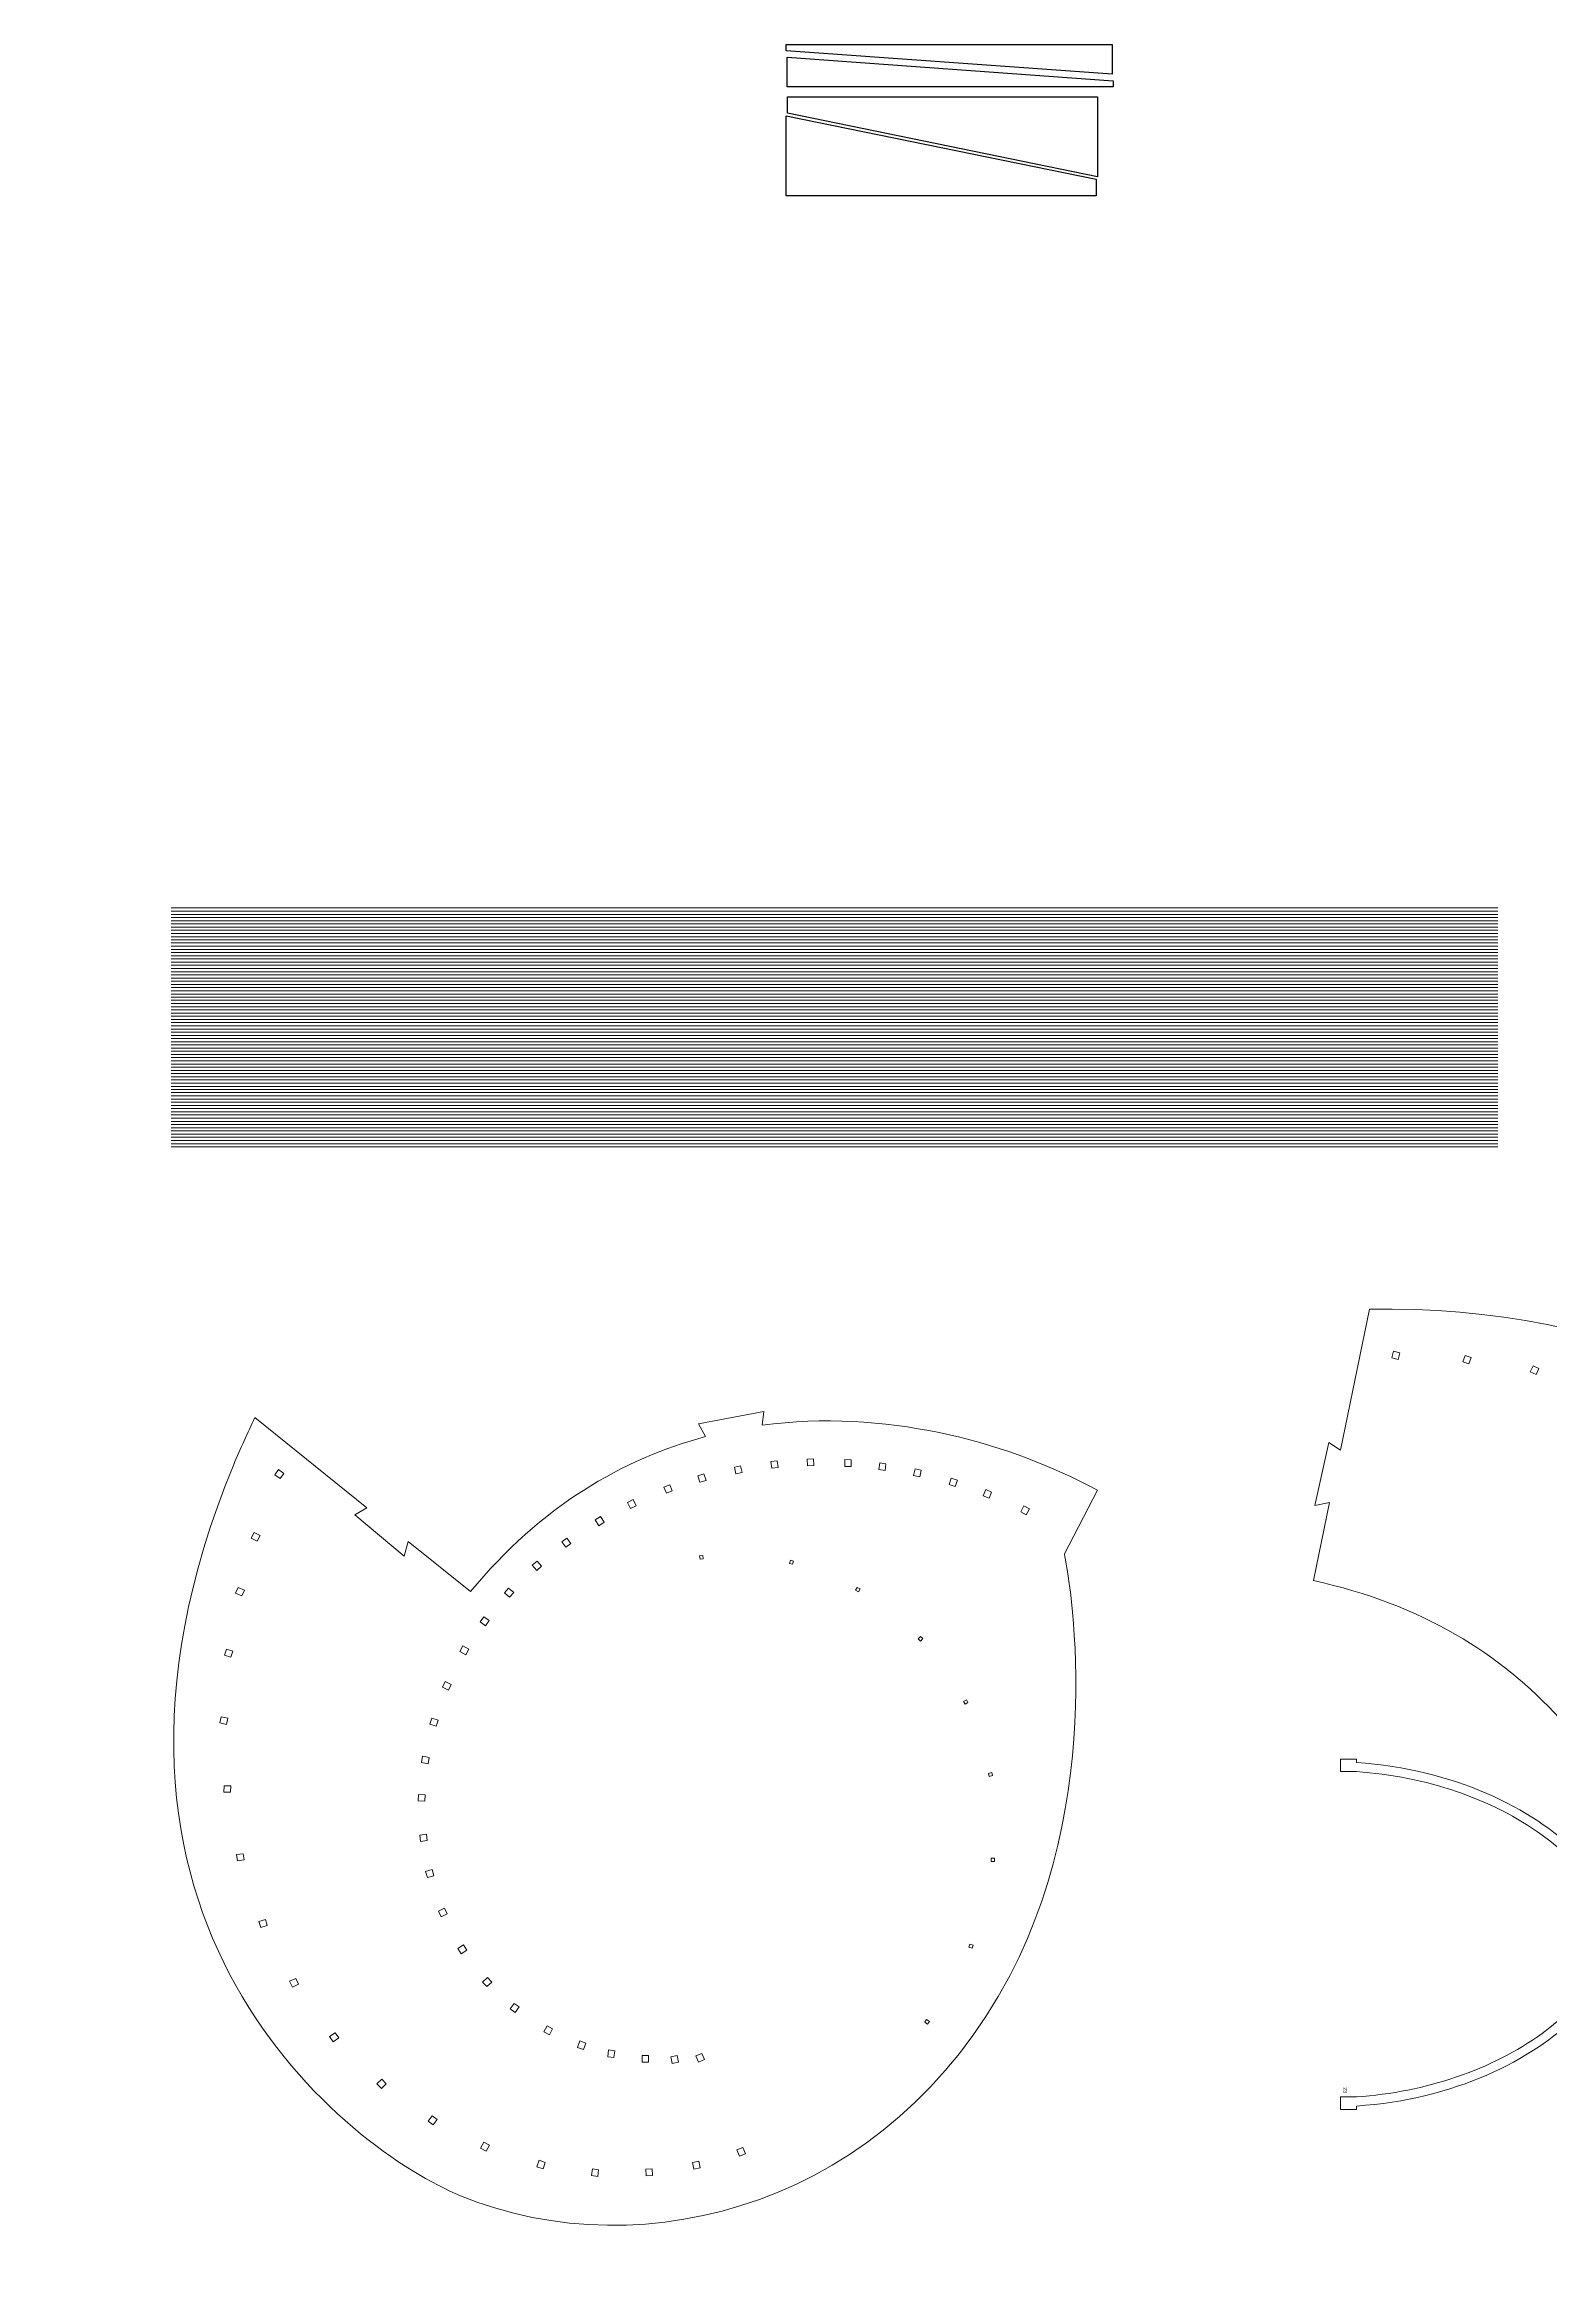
# Model space of a CAD drawing. Header units: inches. Extents: x -11188 to 11060, y -18103 to 6291.
# Drawn here: x -3652 to -2169, y -2838 to -644 of the extents above; entities that cross this region are included whole.
import ezdxf

# ---------------------------------------------------------------- set-up
doc = ezdxf.new("R2010")
doc.units = ezdxf.units.IN
doc.header["$MEASUREMENT"] = 0
doc.layers.add('PRINT', color=7, linetype='Continuous', lineweight=9)
doc.layers.add('SECT-ELEV_dwg', color=8, linetype='Continuous', lineweight=9)
doc.styles.add('Arial', font='arial.ttf', dxfattribs={"height": 0.303706})

# ---------------------------------------------------------------- blocks, each defined once
blk = doc.blocks.new('SECT-ELEV_dwg_block 138-315250-Level 1')
at = {"layer": 'PRINT', "flags": 128}
blk.add_lwpolyline([(58.77, -29.51), (59.28, -29.28), (59.5, -29.75), (58.99, -29.98)], close=True, dxfattribs=at)
blk = doc.blocks.new('SECT-ELEV_dwg_block 139-315251-Level 1')
at = {"layer": 'PRINT', "flags": 128}
blk.add_lwpolyline([(54.27, -24.99), (54.75, -24.71), (55.01, -25.16), (54.53, -25.44)], close=True, dxfattribs=at)
blk = doc.blocks.new('SECT-ELEV_dwg_block 140-315252-Level 1')
at = {"layer": 'PRINT', "flags": 128}
blk.add_lwpolyline([(49.6, -20.91), (50.06, -20.6), (50.36, -21.02), (49.9, -21.34)], close=True, dxfattribs=at)
blk = doc.blocks.new('SECT-ELEV_dwg_block 141-315253-Level 1')
at = {"layer": 'PRINT', "flags": 128}
blk.add_lwpolyline([(44.61, -17.16), (45.04, -16.8), (45.37, -17.2), (44.95, -17.56)], close=True, dxfattribs=at)
blk = doc.blocks.new('SECT-ELEV_dwg_block 142-315254-Level 1')
at = {"layer": 'PRINT', "flags": 128}
blk.add_lwpolyline([(39.31, -13.81), (39.7, -13.42), (40.07, -13.79), (39.68, -14.18)], close=True, dxfattribs=at)
blk = doc.blocks.new('SECT-ELEV_dwg_block 143-315255-Level 1')
at = {"layer": 'PRINT', "flags": 128}
blk.add_lwpolyline([(34.03, -11.04), (34.38, -10.62), (34.78, -10.95), (34.42, -11.38)], close=True, dxfattribs=at)
blk = doc.blocks.new('SECT-ELEV_dwg_block 144-315256-Level 1')
at = {"layer": 'PRINT', "flags": 128}
blk.add_lwpolyline([(29.06, -8.91), (29.38, -8.46), (29.81, -8.75), (29.49, -9.21)], close=True, dxfattribs=at)
blk = doc.blocks.new('SECT-ELEV_dwg_block 145-315257-Level 1')
at = {"layer": 'PRINT', "flags": 128}
blk.add_lwpolyline([(23.61, -7.09), (23.89, -6.61), (24.34, -6.87), (24.06, -7.35)], close=True, dxfattribs=at)
blk = doc.blocks.new('SECT-ELEV_dwg_block 146-315258-Level 1')
at = {"layer": 'PRINT', "flags": 128}
blk.add_lwpolyline([(18.26, -5.79), (18.49, -5.29), (18.97, -5.51), (18.73, -6.01)], close=True, dxfattribs=at)
blk = doc.blocks.new('SECT-ELEV_dwg_block 147-315259-Level 1')
at = {"layer": 'PRINT', "flags": 128}
blk.add_lwpolyline([(12.73, -4.96), (12.92, -4.43), (13.41, -4.61), (13.22, -5.13)], close=True, dxfattribs=at)
blk = doc.blocks.new('SECT-ELEV_dwg_block 148-315260-Level 1')
at = {"layer": 'PRINT', "flags": 128}
blk.add_lwpolyline([(6.89, -4.62), (7.04, -4.09), (7.54, -4.22), (7.4, -4.76)], close=True, dxfattribs=at)
blk = doc.blocks.new('SECT-ELEV_dwg_block 149-315261-Level 1')
at = {"layer": 'PRINT', "flags": 128}
blk.add_lwpolyline([(75.04, -52.79), (75.6, -52.74), (75.64, -53.26), (75.09, -53.3)], close=True, dxfattribs=at)
blk = doc.blocks.new('SECT-ELEV_dwg_block 150-315262-Level 1')
at = {"layer": 'PRINT', "flags": 128}
blk.add_lwpolyline([(71.21, -46.07), (71.76, -45.97), (71.85, -46.49), (71.3, -46.58)], close=True, dxfattribs=at)
blk = doc.blocks.new('SECT-ELEV_dwg_block 151-315263-Level 1')
at = {"layer": 'PRINT', "flags": 128}
blk.add_lwpolyline([(67.34, -40.14), (67.88, -40), (68.02, -40.5), (67.48, -40.64)], close=True, dxfattribs=at)
blk = doc.blocks.new('SECT-ELEV_dwg_block 152-315264-Level 1')
at = {"layer": 'PRINT', "flags": 128}
blk.add_lwpolyline([(63.21, -34.64), (63.73, -34.45), (63.91, -34.94), (63.39, -35.13)], close=True, dxfattribs=at)
blk = doc.blocks.new('SECT-ELEV_dwg_block 153-315265-Level 1')
at = {"layer": 'PRINT', "flags": 128}
blk.add_lwpolyline([(78.49, -60.55), (79.05, -60.55), (79.05, -60.03), (78.49, -60.03)], close=True, dxfattribs=at)
blk = doc.blocks.new('SECT-ELEV_dwg_block 137-315266-Level 1')
at = {"layer": 'PRINT'}
for points in [[(5.05, -0.65), (45.24, 0.32), (75.79, -34.94), (86.01, -64.81)], [(2.67, -12.22), (2.67, -12.22), (5.05, -0.65), (5.05, -0.65)], [(0.58, -16.76), (0.58, -16.76), (1.71, -11.59), (1.71, -11.59)], [(1.71, -11.59), (1.71, -11.59), (2.67, -12.22), (2.67, -12.22)], [(0.47, -22.93), (0.47, -22.93), (1.79, -16.5), (1.79, -16.5)], [(1.79, -16.5), (1.79, -16.5), (0.58, -16.76), (0.58, -16.76)], [(20.65, -34.22), (15.91, -29.02), (9.36, -24.85), (0.47, -22.93)], [(21.32, -33.24), (21.32, -33.24), (20.65, -34.22), (20.65, -34.22)], [(24.67, -37.52), (24.67, -37.52), (21.32, -33.24), (21.32, -33.24)], [(23.61, -37.92), (23.61, -37.92), (24.67, -37.52), (24.67, -37.52)], [(31.52, -63.8), (31.52, -56.17), (29.43, -46.22), (23.61, -37.92)], [(31.52, -64.81), (31.52, -64.81), (31.52, -63.8), (31.52, -63.8)], [(86.01, -64.81), (86.01, -64.81), (31.52, -64.81), (31.52, -64.81)]]:
    blk.add_open_spline(points, degree=3, dxfattribs=at)
for name in ['SECT-ELEV_dwg_block 148-315260-Level 1', 'SECT-ELEV_dwg_block 147-315259-Level 1', 'SECT-ELEV_dwg_block 146-315258-Level 1', 'SECT-ELEV_dwg_block 145-315257-Level 1', 'SECT-ELEV_dwg_block 144-315256-Level 1', 'SECT-ELEV_dwg_block 143-315255-Level 1', 'SECT-ELEV_dwg_block 142-315254-Level 1', 'SECT-ELEV_dwg_block 141-315253-Level 1', 'SECT-ELEV_dwg_block 140-315252-Level 1', 'SECT-ELEV_dwg_block 139-315251-Level 1', 'SECT-ELEV_dwg_block 138-315250-Level 1', 'SECT-ELEV_dwg_block 152-315264-Level 1', 'SECT-ELEV_dwg_block 151-315263-Level 1', 'SECT-ELEV_dwg_block 150-315262-Level 1', 'SECT-ELEV_dwg_block 149-315261-Level 1', 'SECT-ELEV_dwg_block 153-315265-Level 1']:
    blk.add_blockref(name, (0, 0))
blk = doc.blocks.new('SECT-ELEV_dwg_block 154-315267-Level 1')
at = {"layer": 'PRINT'}
for points in [[(55.07, -2.11), (55.07, -2.11), (55.07, -3.42), (55.07, -3.42)], [(56.1, -2.11), (56.1, -2.11), (55.07, -2.11), (55.07, -2.11)], [(55.07, -3.42), (55.07, -3.42), (55.35, -3.42), (55.35, -3.42)], [(55.35, -3.42), (56.3, -18.24), (66.02, -28.18), (71.05, -28.18)], [(56.1, -3.39), (56.1, -3.39), (56.1, -2.11), (56.1, -2.11)], [(56.1, -3.42), (56.1, -3.41), (56.1, -3.4), (56.1, -3.39)], [(58.2, -13.28), (57.03, -10.14), (56.32, -6.82), (56.1, -3.42)], [(71.05, -28.18), (76.07, -28.18), (85.79, -18.24), (86.75, -3.42)], [(85.99, -3.42), (85.77, -6.82), (85.06, -10.14), (83.89, -13.28)], [(86, -3.39), (86, -3.4), (86, -3.41), (85.99, -3.42)], [(86, -2.11), (86, -2.11), (86, -3.39), (86, -3.39)], [(87.02, -2.11), (87.02, -2.11), (86, -2.11), (86, -2.11)], [(86.75, -3.42), (86.75, -3.42), (87.02, -3.42), (87.02, -3.42)], [(87.02, -3.42), (87.02, -3.42), (87.02, -2.11), (87.02, -2.11)], [(62.27, -20.91), (60.61, -18.64), (59.24, -16.07), (58.2, -13.28)], [(83.89, -13.28), (82.85, -16.07), (81.48, -18.64), (79.82, -20.91)], [(67.04, -25.79), (65.4, -24.61), (63.75, -22.93), (62.27, -20.91)], [(79.82, -20.91), (78.34, -22.93), (76.69, -24.61), (75.05, -25.79)], [(71.05, -27.43), (69.95, -27.43), (68.53, -26.85), (67.04, -25.79)], [(75.05, -25.79), (73.56, -26.85), (72.14, -27.43), (71.05, -27.43)]]:
    blk.add_open_spline(points, degree=3, dxfattribs=at)
blk = doc.blocks.new('SECT-ELEV_dwg_block 155-315268-Level 1')
at = {"layer": 'PRINT'}
for points in [[(2.67, -37.58), (2.67, -37.58), (2.67, -38.61), (2.67, -38.61)], [(3.98, -37.58), (3.98, -37.58), (2.67, -37.58), (2.67, -37.58)], [(3.98, -37.86), (3.98, -37.86), (3.98, -37.58), (3.98, -37.58)], [(22.13, -45.29), (18.43, -41.63), (12.02, -38.39), (3.98, -37.86)], [(2.67, -38.61), (2.67, -38.61), (3.95, -38.61), (3.95, -38.61)], [(3.95, -38.61), (3.96, -38.61), (3.97, -38.61), (3.98, -38.61)], [(3.98, -38.61), (9.7, -39), (15.12, -40.85), (19.23, -43.82)], [(19.23, -43.82), (22.72, -46.35), (24.89, -49.47), (24.89, -51.97)], [(25.64, -51.97), (25.64, -49.93), (24.39, -47.53), (22.13, -45.29)], [(24.89, -51.97), (24.89, -54.46), (22.72, -57.58), (19.23, -60.11)], [(22.13, -58.64), (24.39, -56.4), (25.64, -54), (25.64, -51.97)], [(3.98, -66.07), (12.02, -65.54), (18.43, -62.3), (22.13, -58.64)], [(19.23, -60.11), (15.12, -63.08), (9.7, -64.93), (3.98, -65.32)], [(2.67, -65.32), (2.67, -65.32), (2.67, -66.35), (2.67, -66.35)], [(3.95, -65.32), (3.95, -65.32), (2.67, -65.32), (2.67, -65.32)], [(3.98, -65.32), (3.97, -65.32), (3.96, -65.32), (3.95, -65.32)], [(2.67, -66.35), (2.67, -66.35), (3.98, -66.35), (3.98, -66.35)], [(3.98, -66.35), (3.98, -66.35), (3.98, -66.07), (3.98, -66.07)]]:
    blk.add_open_spline(points, degree=3, dxfattribs=at)
blk = doc.blocks.new('SECT-ELEV_dwg_block 136-315269-Level 1')
for name in ['SECT-ELEV_dwg_block 137-315266-Level 1', 'SECT-ELEV_dwg_block 154-315267-Level 1', 'SECT-ELEV_dwg_block 155-315268-Level 1']:
    blk.add_blockref(name, (0, 0))
blk = doc.blocks.new('SECT-ELEV_dwg_block 158-315270-Level 1')
at = {"layer": 'PRINT', "flags": 128}
blk.add_lwpolyline([(31.6, -52.51), (31.87, -52.02), (31.41, -51.77), (31.14, -52.26)], close=True, dxfattribs=at)
blk = doc.blocks.new('SECT-ELEV_dwg_block 159-315271-Level 1')
at = {"layer": 'PRINT', "flags": 128}
blk.add_lwpolyline([(34.41, -53.72), (34.59, -53.19), (34.1, -53.02), (33.92, -53.55)], close=True, dxfattribs=at)
blk = doc.blocks.new('SECT-ELEV_dwg_block 160-315272-Level 1')
at = {"layer": 'PRINT', "flags": 128}
blk.add_lwpolyline([(36.9, -54.38), (36.98, -53.83), (36.46, -53.76), (36.39, -54.31)], close=True, dxfattribs=at)
blk = doc.blocks.new('SECT-ELEV_dwg_block 161-315273-Level 1')
at = {"layer": 'PRINT', "flags": 128}
blk.add_lwpolyline([(39.75, -54.75), (39.73, -54.2), (39.21, -54.22), (39.23, -54.77)], close=True, dxfattribs=at)
blk = doc.blocks.new('SECT-ELEV_dwg_block 162-315274-Level 1')
at = {"layer": 'PRINT', "flags": 128}
blk.add_lwpolyline([(42.2, -54.76), (42.09, -54.22), (41.58, -54.32), (41.69, -54.87)], close=True, dxfattribs=at)
blk = doc.blocks.new('SECT-ELEV_dwg_block 163-315275-Level 1')
at = {"layer": 'PRINT', "flags": 128}
blk.add_lwpolyline([(44.33, -54.55), (44.11, -54.04), (43.63, -54.24), (43.85, -54.75)], close=True, dxfattribs=at)
blk = doc.blocks.new('SECT-ELEV_dwg_block 164-315276-Level 1')
at = {"layer": 'PRINT', "flags": 128}
blk.add_lwpolyline([(30.76, -62.82), (30.58, -63.35), (31.08, -63.51), (31.25, -62.99)], close=True, dxfattribs=at)
blk = doc.blocks.new('SECT-ELEV_dwg_block 165-315277-Level 1')
at = {"layer": 'PRINT', "flags": 128}
blk.add_lwpolyline([(35.13, -63.52), (35.05, -64.07), (35.57, -64.14), (35.64, -63.59)], close=True, dxfattribs=at)
blk = doc.blocks.new('SECT-ELEV_dwg_block 166-315278-Level 1')
at = {"layer": 'PRINT', "flags": 128}
blk.add_lwpolyline([(39.52, -63.54), (39.54, -64.1), (40.06, -64.08), (40.04, -63.52)], close=True, dxfattribs=at)
blk = doc.blocks.new('SECT-ELEV_dwg_block 167-315279-Level 1')
at = {"layer": 'PRINT', "flags": 128}
blk.add_lwpolyline([(43.35, -63), (43.47, -63.55), (43.97, -63.44), (43.86, -62.9)], close=True, dxfattribs=at)
blk = doc.blocks.new('SECT-ELEV_dwg_block 168-315280-Level 1')
at = {"layer": 'PRINT', "flags": 128}
blk.add_lwpolyline([(47, -61.97), (47.21, -62.48), (47.69, -62.28), (47.48, -61.77)], close=True, dxfattribs=at)
blk = doc.blocks.new('SECT-ELEV_dwg_block 169-315281-Level 1')
at = {"layer": 'PRINT', "flags": 128}
blk.add_lwpolyline([(26.22, -61.32), (25.96, -61.81), (26.41, -62.06), (26.68, -61.57)], close=True, dxfattribs=at)
blk = doc.blocks.new('SECT-ELEV_dwg_block 170-315282-Level 1')
at = {"layer": 'PRINT', "flags": 128}
blk.add_lwpolyline([(28.79, -50.68), (29.12, -50.23), (28.7, -49.93), (28.38, -50.37)], close=True, dxfattribs=at)
blk = doc.blocks.new('SECT-ELEV_dwg_block 171-315283-Level 1')
at = {"layer": 'PRINT', "flags": 128}
blk.add_lwpolyline([(21.98, -59.16), (21.65, -59.6), (22.06, -59.91), (22.4, -59.47)], close=True, dxfattribs=at)
blk = doc.blocks.new('SECT-ELEV_dwg_block 172-315284-Level 1')
at = {"layer": 'PRINT', "flags": 128}
blk.add_lwpolyline([(26.47, -48.56), (26.88, -48.18), (26.52, -47.8), (26.11, -48.18)], close=True, dxfattribs=at)
blk = doc.blocks.new('SECT-ELEV_dwg_block 173-315285-Level 1')
at = {"layer": 'PRINT', "flags": 128}
blk.add_lwpolyline([(17.85, -56.16), (17.45, -56.54), (17.81, -56.92), (18.21, -56.54)], close=True, dxfattribs=at)
blk = doc.blocks.new('SECT-ELEV_dwg_block 174-315286-Level 1')
at = {"layer": 'PRINT', "flags": 128}
blk.add_lwpolyline([(14.02, -52.34), (13.56, -52.66), (13.86, -53.09), (14.32, -52.77)], close=True, dxfattribs=at)
blk = doc.blocks.new('SECT-ELEV_dwg_block 175-315287-Level 1')
at = {"layer": 'PRINT', "flags": 128}
blk.add_lwpolyline([(24.37, -45.87), (24.83, -45.56), (24.54, -45.12), (24.08, -45.44)], close=True, dxfattribs=at)
blk = doc.blocks.new('SECT-ELEV_dwg_block 176-315288-Level 1')
at = {"layer": 'PRINT', "flags": 128}
blk.add_lwpolyline([(10.78, -47.88), (10.28, -48.12), (10.51, -48.59), (11.01, -48.35)], close=True, dxfattribs=at)
blk = doc.blocks.new('SECT-ELEV_dwg_block 177-315289-Level 1')
at = {"layer": 'PRINT', "flags": 128}
blk.add_lwpolyline([(22.71, -42.82), (23.21, -42.58), (22.99, -42.11), (22.49, -42.35)], close=True, dxfattribs=at)
blk = doc.blocks.new('SECT-ELEV_dwg_block 178-315290-Level 1')
at = {"layer": 'PRINT', "flags": 128}
blk.add_lwpolyline([(21.59, -39.6), (22.12, -39.45), (21.98, -38.95), (21.44, -39.1)], close=True, dxfattribs=at)
blk = doc.blocks.new('SECT-ELEV_dwg_block 179-315291-Level 1')
at = {"layer": 'PRINT', "flags": 128}
blk.add_lwpolyline([(8.29, -43.04), (7.75, -43.2), (7.91, -43.7), (8.44, -43.54)], close=True, dxfattribs=at)
blk = doc.blocks.new('SECT-ELEV_dwg_block 180-315292-Level 1')
at = {"layer": 'PRINT', "flags": 128}
blk.add_lwpolyline([(21.02, -36.63), (21.57, -36.57), (21.51, -36.05), (20.96, -36.11)], close=True, dxfattribs=at)
blk = doc.blocks.new('SECT-ELEV_dwg_block 181-315293-Level 1')
at = {"layer": 'PRINT', "flags": 128}
blk.add_lwpolyline([(6.47, -37.65), (5.92, -37.72), (5.99, -38.24), (6.54, -38.16)], close=True, dxfattribs=at)
blk = doc.blocks.new('SECT-ELEV_dwg_block 182-315294-Level 1')
at = {"layer": 'PRINT', "flags": 128}
blk.add_lwpolyline([(20.84, -33.3), (21.39, -33.33), (21.41, -32.81), (20.86, -32.78)], close=True, dxfattribs=at)
blk = doc.blocks.new('SECT-ELEV_dwg_block 183-315295-Level 1')
at = {"layer": 'PRINT', "flags": 128}
blk.add_lwpolyline([(21.1, -30.15), (21.64, -30.26), (21.74, -29.75), (21.2, -29.64)], close=True, dxfattribs=at)
blk = doc.blocks.new('SECT-ELEV_dwg_block 184-315296-Level 1')
at = {"layer": 'PRINT', "flags": 128}
blk.add_lwpolyline([(21.78, -27), (22.3, -27.18), (22.47, -26.68), (21.94, -26.51)], close=True, dxfattribs=at)
blk = doc.blocks.new('SECT-ELEV_dwg_block 185-315297-Level 1')
at = {"layer": 'PRINT', "flags": 128}
blk.add_lwpolyline([(22.82, -23.98), (23.32, -24.21), (23.54, -23.74), (23.04, -23.51)], close=True, dxfattribs=at)
blk = doc.blocks.new('SECT-ELEV_dwg_block 186-315298-Level 1')
at = {"layer": 'PRINT', "flags": 128}
blk.add_lwpolyline([(5.46, -32.08), (4.9, -32.06), (4.88, -32.58), (5.43, -32.6)], close=True, dxfattribs=at)
blk = doc.blocks.new('SECT-ELEV_dwg_block 187-315299-Level 1')
at = {"layer": 'PRINT', "flags": 128}
blk.add_lwpolyline([(5.2, -26.52), (4.66, -26.4), (4.56, -26.91), (5.1, -27.02)], close=True, dxfattribs=at)
blk = doc.blocks.new('SECT-ELEV_dwg_block 188-315300-Level 1')
at = {"layer": 'PRINT', "flags": 128}
blk.add_lwpolyline([(5.62, -21.02), (5.1, -20.84), (4.94, -21.34), (5.46, -21.51)], close=True, dxfattribs=at)
blk = doc.blocks.new('SECT-ELEV_dwg_block 189-315301-Level 1')
at = {"layer": 'PRINT', "flags": 128}
blk.add_lwpolyline([(6.57, -16.01), (6.06, -15.79), (5.85, -16.26), (6.36, -16.48)], close=True, dxfattribs=at)
blk = doc.blocks.new('SECT-ELEV_dwg_block 190-315302-Level 1')
at = {"layer": 'PRINT', "flags": 128}
blk.add_lwpolyline([(67.9, -7.95), (67.69, -8.46), (67.21, -8.26), (67.42, -7.75)], close=True, dxfattribs=at)
blk = doc.blocks.new('SECT-ELEV_dwg_block 191-315303-Level 1')
at = {"layer": 'PRINT', "flags": 128}
blk.add_lwpolyline([(65.09, -6.96), (64.92, -7.49), (64.42, -7.33), (64.59, -6.8)], close=True, dxfattribs=at)
blk = doc.blocks.new('SECT-ELEV_dwg_block 192-315304-Level 1')
at = {"layer": 'PRINT', "flags": 128}
blk.add_lwpolyline([(62.13, -6.16), (62.01, -6.7), (61.5, -6.59), (61.62, -6.05)], close=True, dxfattribs=at)
blk = doc.blocks.new('SECT-ELEV_dwg_block 193-315305-Level 1')
at = {"layer": 'PRINT', "flags": 128}
blk.add_lwpolyline([(59.23, -5.62), (59.16, -6.17), (58.64, -6.1), (58.72, -5.55)], close=True, dxfattribs=at)
blk = doc.blocks.new('SECT-ELEV_dwg_block 194-315306-Level 1')
at = {"layer": 'PRINT', "flags": 128}
blk.add_lwpolyline([(56.38, -5.31), (56.36, -5.86), (55.84, -5.84), (55.86, -5.28)], close=True, dxfattribs=at)
blk = doc.blocks.new('SECT-ELEV_dwg_block 195-315307-Level 1')
at = {"layer": 'PRINT', "flags": 128}
blk.add_lwpolyline([(53.28, -5.22), (53.3, -5.77), (52.78, -5.79), (52.76, -5.24)], close=True, dxfattribs=at)
blk = doc.blocks.new('SECT-ELEV_dwg_block 196-315308-Level 1')
at = {"layer": 'PRINT', "flags": 128}
blk.add_lwpolyline([(50.3, -5.38), (50.37, -5.93), (49.85, -5.99), (49.78, -5.44)], close=True, dxfattribs=at)
blk = doc.blocks.new('SECT-ELEV_dwg_block 197-315309-Level 1')
at = {"layer": 'PRINT', "flags": 128}
blk.add_lwpolyline([(47.3, -5.79), (47.42, -6.33), (46.91, -6.44), (46.79, -5.9)], close=True, dxfattribs=at)
blk = doc.blocks.new('SECT-ELEV_dwg_block 198-315310-Level 1')
at = {"layer": 'PRINT', "flags": 128}
blk.add_lwpolyline([(44.29, -6.46), (44.46, -6.99), (43.96, -7.14), (43.79, -6.61)], close=True, dxfattribs=at)
blk = doc.blocks.new('SECT-ELEV_dwg_block 199-315311-Level 1')
at = {"layer": 'PRINT', "flags": 128}
blk.add_lwpolyline([(41.48, -7.34), (41.69, -7.85), (41.21, -8.05), (41, -7.54)], close=True, dxfattribs=at)
blk = doc.blocks.new('SECT-ELEV_dwg_block 200-315312-Level 1')
at = {"layer": 'PRINT', "flags": 128}
blk.add_lwpolyline([(38.48, -8.57), (38.72, -9.07), (38.26, -9.3), (38.01, -8.8)], close=True, dxfattribs=at)
blk = doc.blocks.new('SECT-ELEV_dwg_block 201-315313-Level 1')
at = {"layer": 'PRINT', "flags": 128}
blk.add_lwpolyline([(35.8, -9.96), (36.09, -10.43), (35.65, -10.71), (35.36, -10.24)], close=True, dxfattribs=at)
blk = doc.blocks.new('SECT-ELEV_dwg_block 202-315314-Level 1')
at = {"layer": 'PRINT', "flags": 128}
blk.add_lwpolyline([(33.03, -11.72), (33.37, -12.17), (32.95, -12.48), (32.62, -12.03)], close=True, dxfattribs=at)
blk = doc.blocks.new('SECT-ELEV_dwg_block 203-315315-Level 1')
at = {"layer": 'PRINT', "flags": 128}
blk.add_lwpolyline([(30.59, -13.62), (30.96, -14.03), (30.58, -14.38), (30.2, -13.96)], close=True, dxfattribs=at)
blk = doc.blocks.new('SECT-ELEV_dwg_block 204-315316-Level 1')
at = {"layer": 'PRINT', "flags": 128}
blk.add_lwpolyline([(28.25, -15.83), (28.67, -16.2), (28.32, -16.58), (27.91, -16.22)], close=True, dxfattribs=at)
blk = doc.blocks.new('SECT-ELEV_dwg_block 205-315317-Level 1')
at = {"layer": 'PRINT', "flags": 128}
blk.add_lwpolyline([(26.22, -18.18), (26.67, -18.5), (26.37, -18.92), (25.92, -18.6)], close=True, dxfattribs=at)
blk = doc.blocks.new('SECT-ELEV_dwg_block 206-315318-Level 1')
at = {"layer": 'PRINT', "flags": 128}
blk.add_lwpolyline([(24.5, -20.58), (24.99, -20.84), (24.75, -21.3), (24.26, -21.03)], close=True, dxfattribs=at)
blk = doc.blocks.new('SECT-ELEV_dwg_block 207-315319-Level 1')
at = {"layer": 'PRINT', "flags": 128}
blk.add_lwpolyline([(9.51, -6.84), (9.06, -6.52), (9.36, -6.09), (9.81, -6.42)], close=True, dxfattribs=at)
blk = doc.blocks.new('SECT-ELEV_dwg_block 208-315320-Level 1')
at = {"layer": 'PRINT', "flags": 128}
blk.add_lwpolyline([(7.61, -11.98), (7.12, -11.72), (7.36, -11.26), (7.85, -11.52)], close=True, dxfattribs=at)
blk = doc.blocks.new('SECT-ELEV_dwg_block 209-315321-Level 1')
at = {"layer": 'PRINT', "flags": 128}
blk.add_lwpolyline([(70.55, -9.08), (70.29, -9.57), (70.75, -9.81), (71.01, -9.32)], close=True, dxfattribs=at)
blk = doc.blocks.new('SECT-ELEV_dwg_block 210-315322-Level 1')
at = {"layer": 'PRINT', "flags": 128}
blk.add_lwpolyline([(51.57, -13.88), (51.65, -13.61), (51.4, -13.54), (51.32, -13.8)], close=True, dxfattribs=at)
blk = doc.blocks.new('SECT-ELEV_dwg_block 211-315323-Level 1')
at = {"layer": 'PRINT', "flags": 128}
blk.add_lwpolyline([(44.23, -13.43), (44.19, -13.15), (43.93, -13.19), (43.97, -13.46)], close=True, dxfattribs=at)
blk = doc.blocks.new('SECT-ELEV_dwg_block 212-315324-Level 1')
at = {"layer": 'PRINT', "flags": 128}
blk.add_lwpolyline([(62.06, -20.18), (62.25, -19.97), (62.05, -19.8), (61.87, -20)], close=True, dxfattribs=at)
blk = doc.blocks.new('SECT-ELEV_dwg_block 213-315325-Level 1')
at = {"layer": 'PRINT', "flags": 128}
blk.add_lwpolyline([(65.72, -25.37), (65.96, -25.23), (65.83, -25), (65.59, -25.14)], close=True, dxfattribs=at)
blk = doc.blocks.new('SECT-ELEV_dwg_block 214-315326-Level 1')
at = {"layer": 'PRINT', "flags": 128}
blk.add_lwpolyline([(67.71, -31.31), (67.98, -31.23), (67.91, -30.98), (67.64, -31.06)], close=True, dxfattribs=at)
blk = doc.blocks.new('SECT-ELEV_dwg_block 215-315327-Level 1')
at = {"layer": 'PRINT', "flags": 128}
blk.add_lwpolyline([(67.86, -38.28), (68.13, -38.28), (68.14, -38.02), (67.86, -38.02)], close=True, dxfattribs=at)
blk = doc.blocks.new('SECT-ELEV_dwg_block 216-315328-Level 1')
at = {"layer": 'PRINT', "flags": 128}
blk.add_lwpolyline([(66.04, -45.32), (66.31, -45.4), (66.39, -45.16), (66.12, -45.07)], close=True, dxfattribs=at)
blk = doc.blocks.new('SECT-ELEV_dwg_block 217-315329-Level 1')
at = {"layer": 'PRINT', "flags": 128}
blk.add_lwpolyline([(62.41, -51.47), (62.64, -51.63), (62.79, -51.42), (62.56, -51.26)], close=True, dxfattribs=at)
blk = doc.blocks.new('SECT-ELEV_dwg_block 157-315330-Level 1')
at = {"layer": 'PRINT', "flags": 128}
blk.add_lwpolyline([(56.97, -16.13), (57.1, -15.89), (56.87, -15.77), (56.74, -16.01)], close=True, dxfattribs=at)
at = {"layer": 'PRINT'}
for points in [[(5.69, -5.69), (6.24, -4.37), (6.82, -3.08), (7.43, -1.83)], [(7.43, -1.83), (7.43, -1.83), (16.62, -9.25), (16.62, -9.25)], [(43.85, -2.34), (43.85, -2.34), (49.2, -1.34), (49.2, -1.34)], [(49.07, -2.46), (59.11, -1.1), (68.91, -3.82), (75.68, -7.33)], [(49.2, -1.34), (49.2, -1.34), (49.07, -2.46), (49.07, -2.46)], [(25.12, -16.12), (30.91, -9.12), (37.62, -5.21), (44.42, -3.39)], [(44.42, -3.39), (44.42, -3.39), (43.85, -2.34), (43.85, -2.34)], [(24.3, -65.73), (15.46, -62.1), (-9.83, -43.34), (5.69, -5.69)], [(76.58, -7.79), (76.58, -7.79), (73.87, -13.03), (73.87, -13.03)], [(75.68, -7.33), (75.68, -7.33), (76.58, -7.79), (76.58, -7.79)], [(16.62, -9.25), (16.62, -9.25), (15.62, -9.82), (15.62, -9.82)], [(15.62, -9.82), (15.62, -9.82), (19.69, -13.2), (19.69, -13.2)], [(19.69, -13.2), (19.69, -13.2), (20.01, -12), (20.01, -12)], [(20.01, -12), (20.01, -12), (25.12, -16.12), (25.12, -16.12)], [(73.87, -13.03), (73.87, -13.03), (77.87, -31.53), (69.39, -47.66)], [(69.39, -47.66), (59.58, -66.32), (39.47, -71.95), (24.3, -65.73)]]:
    blk.add_open_spline(points, degree=3, dxfattribs=at)
for name in ['SECT-ELEV_dwg_block 196-315308-Level 1', 'SECT-ELEV_dwg_block 195-315307-Level 1', 'SECT-ELEV_dwg_block 194-315306-Level 1', 'SECT-ELEV_dwg_block 207-315319-Level 1', 'SECT-ELEV_dwg_block 198-315310-Level 1', 'SECT-ELEV_dwg_block 197-315309-Level 1', 'SECT-ELEV_dwg_block 193-315305-Level 1', 'SECT-ELEV_dwg_block 192-315304-Level 1', 'SECT-ELEV_dwg_block 191-315303-Level 1', 'SECT-ELEV_dwg_block 200-315312-Level 1', 'SECT-ELEV_dwg_block 199-315311-Level 1', 'SECT-ELEV_dwg_block 190-315302-Level 1', 'SECT-ELEV_dwg_block 209-315321-Level 1', 'SECT-ELEV_dwg_block 201-315313-Level 1', 'SECT-ELEV_dwg_block 208-315320-Level 1', 'SECT-ELEV_dwg_block 202-315314-Level 1', 'SECT-ELEV_dwg_block 203-315315-Level 1', 'SECT-ELEV_dwg_block 211-315323-Level 1', 'SECT-ELEV_dwg_block 210-315322-Level 1', 'SECT-ELEV_dwg_block 189-315301-Level 1', 'SECT-ELEV_dwg_block 204-315316-Level 1', 'SECT-ELEV_dwg_block 205-315317-Level 1', 'SECT-ELEV_dwg_block 212-315324-Level 1', 'SECT-ELEV_dwg_block 188-315300-Level 1', 'SECT-ELEV_dwg_block 206-315318-Level 1', 'SECT-ELEV_dwg_block 185-315297-Level 1', 'SECT-ELEV_dwg_block 213-315325-Level 1', 'SECT-ELEV_dwg_block 187-315299-Level 1', 'SECT-ELEV_dwg_block 184-315296-Level 1', 'SECT-ELEV_dwg_block 183-315295-Level 1', 'SECT-ELEV_dwg_block 214-315326-Level 1', 'SECT-ELEV_dwg_block 186-315298-Level 1', 'SECT-ELEV_dwg_block 182-315294-Level 1', 'SECT-ELEV_dwg_block 180-315292-Level 1', 'SECT-ELEV_dwg_block 181-315293-Level 1', 'SECT-ELEV_dwg_block 215-315327-Level 1', 'SECT-ELEV_dwg_block 178-315290-Level 1', 'SECT-ELEV_dwg_block 179-315291-Level 1', 'SECT-ELEV_dwg_block 177-315289-Level 1', 'SECT-ELEV_dwg_block 175-315287-Level 1', 'SECT-ELEV_dwg_block 216-315328-Level 1', 'SECT-ELEV_dwg_block 176-315288-Level 1', 'SECT-ELEV_dwg_block 172-315284-Level 1', 'SECT-ELEV_dwg_block 170-315282-Level 1', 'SECT-ELEV_dwg_block 174-315286-Level 1', 'SECT-ELEV_dwg_block 158-315270-Level 1', 'SECT-ELEV_dwg_block 159-315271-Level 1', 'SECT-ELEV_dwg_block 217-315329-Level 1', 'SECT-ELEV_dwg_block 160-315272-Level 1', 'SECT-ELEV_dwg_block 161-315273-Level 1', 'SECT-ELEV_dwg_block 162-315274-Level 1', 'SECT-ELEV_dwg_block 163-315275-Level 1', 'SECT-ELEV_dwg_block 173-315285-Level 1', 'SECT-ELEV_dwg_block 171-315283-Level 1', 'SECT-ELEV_dwg_block 169-315281-Level 1', 'SECT-ELEV_dwg_block 168-315280-Level 1', 'SECT-ELEV_dwg_block 164-315276-Level 1', 'SECT-ELEV_dwg_block 165-315277-Level 1', 'SECT-ELEV_dwg_block 166-315278-Level 1', 'SECT-ELEV_dwg_block 167-315279-Level 1']:
    blk.add_blockref(name, (0, 0))
blk = doc.blocks.new('SECT-ELEV_dwg_block 156-315331-Level 1')
blk.add_blockref('SECT-ELEV_dwg_block 157-315330-Level 1', (0, 0))
blk = doc.blocks.new('SECT-ELEV_dwg_block 154-V37-Level 1')
at = {"layer": 'PRINT'}
for points in [[(55.07, -2.11), (55.07, -2.11), (55.07, -3.42), (55.07, -3.42)], [(56.1, -2.11), (56.1, -2.11), (55.07, -2.11), (55.07, -2.11)], [(55.07, -3.42), (55.07, -3.42), (55.35, -3.42), (55.35, -3.42)], [(55.35, -3.42), (56.3, -18.24), (66.02, -28.18), (71.05, -28.18)], [(56.1, -3.39), (56.1, -3.39), (56.1, -2.11), (56.1, -2.11)], [(56.1, -3.42), (56.1, -3.41), (56.1, -3.4), (56.1, -3.39)], [(58.2, -13.28), (57.03, -10.14), (56.32, -6.82), (56.1, -3.42)], [(71.05, -28.18), (76.07, -28.18), (85.79, -18.24), (86.75, -3.42)], [(85.99, -3.42), (85.77, -6.82), (85.06, -10.14), (83.89, -13.28)], [(86, -3.39), (86, -3.4), (86, -3.41), (85.99, -3.42)], [(86, -2.11), (86, -2.11), (86, -3.39), (86, -3.39)], [(87.02, -2.11), (87.02, -2.11), (86, -2.11), (86, -2.11)], [(86.75, -3.42), (86.75, -3.42), (87.02, -3.42), (87.02, -3.42)], [(87.02, -3.42), (87.02, -3.42), (87.02, -2.11), (87.02, -2.11)], [(62.27, -20.91), (60.61, -18.64), (59.24, -16.07), (58.2, -13.28)], [(83.89, -13.28), (82.85, -16.07), (81.48, -18.64), (79.82, -20.91)], [(67.04, -25.79), (65.4, -24.61), (63.75, -22.93), (62.27, -20.91)], [(79.82, -20.91), (78.34, -22.93), (76.69, -24.61), (75.05, -25.79)], [(71.05, -27.43), (69.95, -27.43), (68.53, -26.85), (67.04, -25.79)], [(75.05, -25.79), (73.56, -26.85), (72.14, -27.43), (71.05, -27.43)]]:
    blk.add_open_spline(points, degree=3, dxfattribs=at)
at = {"layer": 'PRINT', "insert": (56.88, -2.66), "char_height": 0.304, "width": 0.4878, "attachment_point": 1, "rotation": 180, "line_spacing_factor": 0.938532, "style": 'Arial'}
blk.add_mtext('25', dxfattribs=at)
blk = doc.blocks.new('SECT-ELEV_dwg_block 155-V38-Level 1')
at = {"layer": 'PRINT'}
for points in [[(2.67, -37.58), (2.67, -37.58), (2.67, -38.61), (2.67, -38.61)], [(3.98, -37.58), (3.98, -37.58), (2.67, -37.58), (2.67, -37.58)], [(3.98, -37.86), (3.98, -37.86), (3.98, -37.58), (3.98, -37.58)], [(22.13, -45.29), (18.43, -41.63), (12.02, -38.39), (3.98, -37.86)], [(2.67, -38.61), (2.67, -38.61), (3.95, -38.61), (3.95, -38.61)], [(3.95, -38.61), (3.96, -38.61), (3.97, -38.61), (3.98, -38.61)], [(3.98, -38.61), (9.7, -39), (15.12, -40.85), (19.23, -43.82)], [(19.23, -43.82), (22.72, -46.35), (24.89, -49.47), (24.89, -51.97)], [(25.64, -51.97), (25.64, -49.93), (24.39, -47.53), (22.13, -45.29)], [(24.89, -51.97), (24.89, -54.46), (22.72, -57.58), (19.23, -60.11)], [(22.13, -58.64), (24.39, -56.4), (25.64, -54), (25.64, -51.97)], [(3.98, -66.07), (12.02, -65.54), (18.43, -62.3), (22.13, -58.64)], [(19.23, -60.11), (15.12, -63.08), (9.7, -64.93), (3.98, -65.32)], [(2.67, -65.32), (2.67, -65.32), (2.67, -66.35), (2.67, -66.35)], [(3.95, -65.32), (3.95, -65.32), (2.67, -65.32), (2.67, -65.32)], [(3.98, -65.32), (3.97, -65.32), (3.96, -65.32), (3.95, -65.32)], [(2.67, -66.35), (2.67, -66.35), (3.98, -66.35), (3.98, -66.35)], [(3.98, -66.35), (3.98, -66.35), (3.98, -66.07), (3.98, -66.07)]]:
    blk.add_open_spline(points, degree=3, dxfattribs=at)
at = {"layer": 'PRINT', "insert": (3.22, -64.53), "char_height": 0.304, "width": 0.4878, "attachment_point": 1, "rotation": 270, "line_spacing_factor": 0.938532, "style": 'Arial'}
blk.add_mtext('23', dxfattribs=at)
blk = doc.blocks.new('SECT-ELEV_dwg_block 136-V39-Level 1')
for name in ['SECT-ELEV_dwg_block 137-315266-Level 1', 'SECT-ELEV_dwg_block 154-315267-Level 1', 'SECT-ELEV_dwg_block 154-V37-Level 1', 'SECT-ELEV_dwg_block 155-315268-Level 1', 'SECT-ELEV_dwg_block 155-V38-Level 1']:
    blk.add_blockref(name, (0, 0))
blk = doc.blocks.new('SECT-ELEV_dwg-315180-Level 1')
at = {"layer": 'PRINT'}
for p, q in [((-3527.5, -1494.7), (-2220.8, -1494.7)), ((-3527.5, -1497.9), (-2220.8, -1497.9)), ((-3527.5, -1501), (-2220.8, -1501)), ((-3527.5, -1504.1), (-2220.8, -1504.1)), ((-3527.5, -1507.3), (-2220.8, -1507.3)), ((-3527.5, -1510.4), (-2220.8, -1510.4)), ((-3527.5, -1513.6), (-2220.8, -1513.6)), ((-3527.5, -1516.7), (-2220.8, -1516.7)), ((-3527.5, -1519.8), (-2220.8, -1519.8)), ((-3527.5, -1523), (-2220.8, -1523)), ((-3527.5, -1526.1), (-2220.8, -1526.1)), ((-3527.5, -1529.2), (-2220.8, -1529.2)), ((-3527.5, -1532.4), (-2220.8, -1532.4)), ((-3527.5, -1535.5), (-2220.8, -1535.5)), ((-3527.5, -1538.7), (-2220.8, -1538.7)), ((-3527.5, -1541.8), (-2220.8, -1541.8)), ((-3527.5, -1544.9), (-2220.8, -1544.9)), ((-3527.5, -1548.1), (-2220.8, -1548.1)), ((-3527.5, -1551.2), (-2220.8, -1551.2)), ((-3527.5, -1554.4), (-2220.8, -1554.4)), ((-3527.5, -1557.5), (-2220.8, -1557.5)), ((-3527.5, -1560.6), (-2220.8, -1560.6)), ((-3527.5, -1563.8), (-2220.8, -1563.8)), ((-3527.5, -1566.9), (-2220.8, -1566.9)), ((-3527.5, -1570), (-2220.8, -1570)), ((-3527.5, -1573.2), (-2220.8, -1573.2)), ((-3527.5, -1576.3), (-2220.8, -1576.3)), ((-3527.5, -1579.5), (-2220.8, -1579.5)), ((-3527.5, -1582.6), (-2220.8, -1582.6)), ((-3527.5, -1585.7), (-2220.8, -1585.7)), ((-3527.5, -1588.9), (-2220.8, -1588.9)), ((-3527.5, -1592), (-2220.8, -1592)), ((-3527.5, -1595.1), (-2220.8, -1595.1)), ((-3527.5, -1598.3), (-2220.8, -1598.3)), ((-3527.5, -1601.4), (-2220.8, -1601.4)), ((-3527.5, -1604.6), (-2220.8, -1604.6)), ((-3527.5, -1607.7), (-2220.8, -1607.7)), ((-3527.5, -1610.8), (-2220.8, -1610.8)), ((-3527.5, -1614), (-2220.8, -1614)), ((-3527.5, -1617.1), (-2220.8, -1617.1)), ((-3527.5, -1620.3), (-2220.8, -1620.3)), ((-3527.5, -1623.4), (-2220.8, -1623.4)), ((-3527.5, -1626.5), (-2220.8, -1626.5)), ((-3527.5, -1629.7), (-2220.8, -1629.7)), ((-3527.5, -1632.8), (-2220.8, -1632.8)), ((-3527.5, -1635.9), (-2220.8, -1635.9)), ((-3527.5, -1639.1), (-2220.8, -1639.1)), ((-3527.5, -1642.2), (-2220.8, -1642.2)), ((-3527.5, -1645.4), (-2220.8, -1645.4)), ((-3527.5, -1648.5), (-2220.8, -1648.5)), ((-3527.5, -1651.6), (-2220.8, -1651.6)), ((-3527.5, -1654.8), (-2220.8, -1654.8)), ((-3527.5, -1657.9), (-2220.8, -1657.9)), ((-3527.5, -1661.1), (-2220.8, -1661.1)), ((-3527.5, -1664.2), (-2220.8, -1664.2)), ((-3527.5, -1667.3), (-2220.8, -1667.3)), ((-3527.5, -1670.5), (-2220.8, -1670.5)), ((-3527.5, -1673.6), (-2220.8, -1673.6)), ((-3527.5, -1676.7), (-2220.8, -1676.7)), ((-3527.5, -1679.9), (-2220.8, -1679.9)), ((-3527.5, -1683), (-2220.8, -1683)), ((-3527.5, -1686.2), (-2220.8, -1686.2)), ((-3527.5, -1689.3), (-2220.8, -1689.3)), ((-3527.5, -1692.4), (-2220.8, -1692.4)), ((-3527.5, -1695.6), (-2220.8, -1695.6)), ((-3527.5, -1698.7), (-2220.8, -1698.7)), ((-3527.5, -1701.8), (-2220.8, -1701.8)), ((-3527.5, -1705), (-2220.8, -1705)), ((-3527.5, -1708.1), (-2220.8, -1708.1)), ((-3527.5, -1711.3), (-2220.8, -1711.3)), ((-3527.5, -1714.4), (-2220.8, -1714.4)), ((-3527.5, -1717.5), (-2220.8, -1717.5)), ((-3527.5, -1720.7), (-2220.8, -1720.7)), ((-3527.5, -1723.8), (-2220.8, -1723.8)), ((-3527.5, -1727), (-2220.8, -1727)), ((-3527.5, -1730.1), (-2220.8, -1730.1))]:
    blk.add_line(p, q, dxfattribs=at)
at = {"layer": 'PRINT', "color": 250, "lineweight": 30, "flags": 128}
for points in [[(-2921.7, -650.1), (-2921.7, -643.9), (-2600.5, -643.9), (-2600.5, -673.2)], [(-2599.6, -679.5), (-2599.6, -685.6), (-2920.8, -685.6), (-2920.8, -656.4)], [(-2920.4, -711.5), (-2920.4, -695.3), (-2614.9, -695.3), (-2614.9, -774.1)], [(-2616.2, -776.7), (-2616.2, -792.9), (-2921.7, -792.9), (-2921.7, -714.1)]]:
    blk.add_lwpolyline(points, close=True, dxfattribs=at)
at = {"xscale": 12, "yscale": 12, "zscale": 12}
for name, p in [('SECT-ELEV_dwg_block 136-315269-Level 1', (-2407.8, -1882.4)), ('SECT-ELEV_dwg_block 136-V39-Level 1', (-2407.8, -1882.4)), ('SECT-ELEV_dwg_block 156-315331-Level 1', (-3534.1, -1974.9))]:
    blk.add_blockref(name, p, dxfattribs=at)

msp = doc.modelspace()

# ---------------------------------------------------------------- block references
at = {"layer": 'SECT-ELEV_dwg', "color": 7}
msp.add_blockref('SECT-ELEV_dwg-315180-Level 1', (0, 0), dxfattribs=at)

doc.saveas('drawing.dxf')
